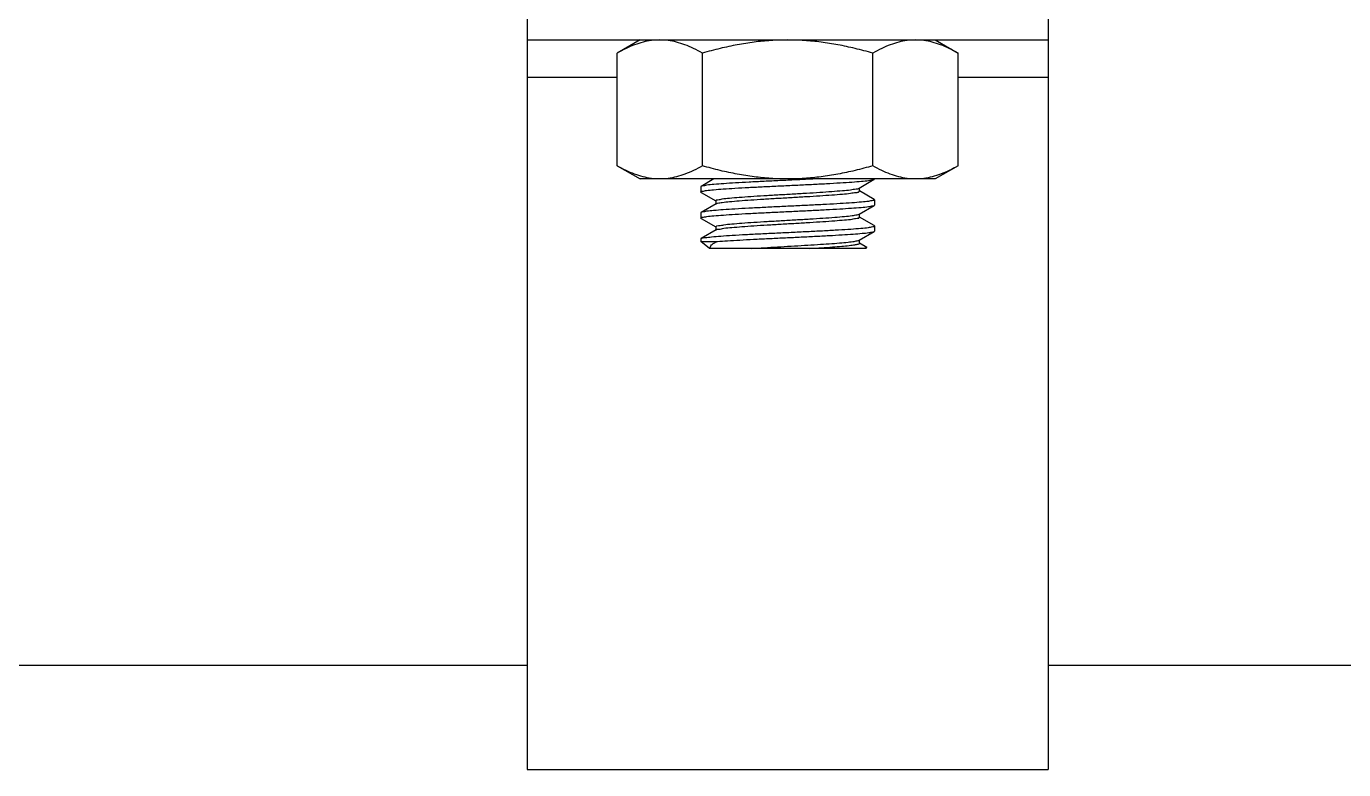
# Model space of a CAD drawing. Header units: millimetres. Extents: x 3804182 to 7463862, y 18008854 to 19247705.
# Drawn here: x 4759687.2 to 4760128.4, y 19095883.5 to 19096132.3 of the extents above; entities that cross this region are included whole.
import ezdxf

# ---------------------------------------------------------------- set-up
doc = ezdxf.new("R2010")
doc.units = ezdxf.units.MM
doc.header["$LTSCALE"] = 1000
doc.header["$MEASUREMENT"] = 0
doc.layers.add('02___PRT_ALL_AXES', color=7, linetype='Continuous')

# ---------------------------------------------------------------- blocks, each defined once
blk = doc.blocks.new('抗震大样2')
at = {"color": 3, "linetype": 'Continuous'}
for p, q in [((3892.16480308678, -4258.988890209002), (3892.16480308678, -4607.930541505571)), ((4141.412819085177, -4258.988890209002), (4141.412819085177, -4607.930541505571)), ((3892.16480308678, -4276.731969313463), (3935.243545920588, -4276.731969313463)), ((4098.334076251835, -4276.731969313463), (4141.412819085177, -4276.731969313463)), ((3975.388802823611, -4329.030139125884), (3975.247475083917, -4329.193795740372)), ((3981.556239974219, -4325.455027816584), (3975.388802823611, -4329.030139125884)), ((4050.964443537407, -4329.806943328353), (4058.188819224946, -4325.618732168339)), ((4051.134976619855, -4331.270862536971), (4051.134976619855, -4329.708021321567)), ((4058.188819224946, -4325.618732168339), (4058.330147082917, -4325.455075500533)), ((3975.388802947011, -4331.849932568846), (3975.247475083917, -4331.686275900574)), ((3975.388802947011, -4331.849932568846), (3982.399758108426, -4335.914343737299)), ((3982.442645552568, -4335.840409504948), (3982.442645552568, -4337.403250064235)), ((4058.188819348812, -4335.261339526623), (4051.17786422465, -4331.196927520214)), ((4058.188819348812, -4335.261339526623), (4058.330147082917, -4335.424996141344)), ((3975.388802823611, -4341.492539926665), (3975.247475083917, -4341.656196541386)), ((3982.613178677857, -4337.304328637896), (3975.388802823611, -4341.492539926665)), ((4050.964443537407, -4342.269344129134), (4058.188819224946, -4338.081132968888)), ((4051.134976619855, -4343.733263337985), (4051.134976619855, -4342.170422122581)), ((4058.188819224946, -4338.081132968888), (4058.330147082917, -4337.917476301547)), ((3975.388802947011, -4344.31233336986), (3975.247475083917, -4344.148676701589)), ((3975.388802947011, -4344.31233336986), (3982.399758108426, -4348.376744538546)), ((3982.442645552568, -4348.302810294321), (3982.442645552568, -4349.865650864784)), ((4058.188819348812, -4347.723740327638), (4051.17786422465, -4343.659328320995)), ((4058.188819348812, -4347.723740327638), (4058.330147082917, -4347.887396942126)), ((3975.247475083917, -4354.118605316151), (3975.388802823611, -4353.954940717435)), ((3982.613178677857, -4349.766729438677), (3975.388802823611, -4353.954940717435)), ((3975.452438584529, -4354.004435347393), (3975.574714675546, -4353.869473659899)), ((4050.964443537407, -4354.731744929915), (4058.188819224946, -4350.543533769669)), ((4051.134976619855, -4356.195664138766), (4051.134976619855, -4354.632822912885)), ((4058.188819224946, -4350.543533769669), (4058.330147082917, -4350.379877102328)), ((3979.401879782788, -4358.688096615719), (3975.247475083917, -4355.364548753016)), ((3975.247475083917, -4355.364548753016), (3983.184718292207, -4355.364548753016)), ((4054.175637661945, -4358.688096615719), (3979.401907740626, -4358.688096615719)), ((4054.710713372566, -4358.260116706369), (4051.134976619855, -4356.195664138766)), ((4054.686233063694, -4358.156386668095), (4051.17786422465, -4356.121729121776)), ((4053.796767091844, -4358.473933498142), (4051.625399381854, -4358.688096615719)), ((4054.175742343068, -4358.688096615719), (4054.710713372566, -4358.260116706369)), ((4054.686233063694, -4358.156386668095), (4054.710713372566, -4358.260116706369)), ((3892.16480308678, -4607.936112611555), (4141.412819085177, -4607.936112611555))]:
    blk.add_line(p, q, dxfattribs=at)
for points, start_tangent, end_tangent in [([(3975.248886532616, -4331.65882829763), (3975.946513205301, -4331.321893042419), (3978.022881198674, -4330.95714075258), (3981.397632908076, -4330.593202090356), (3985.976558114868, -4330.228125774534), (3991.578530568164, -4329.864123438485), (3998.174387380946, -4329.492251625983), (4005.483246596996, -4329.117372598033), (4013.123045240063, -4328.745931075886), (4020.729354546405, -4328.382245275192), (4028.20300010452, -4328.018586824415), (4035.399585259613, -4327.649294645991), (4041.964592142962, -4327.279299629387), (4047.582423252519, -4326.914552122122), (4052.154139875434, -4326.550504122395), (4055.533508783206, -4326.187026238767), (4057.62793201115, -4325.820287773386), (4058.216899503954, -4325.658959049964)], (0.1046243933661474, 0.9945118080308376), (0.8199836467322417, 0.5723869487433256)), ([(4029.589596808422, -4325.456968662562), (4028.239145261701, -4325.524311533431), (4020.704422477633, -4325.890960887074), (4013.078787101433, -4326.255572479451), (4005.506771955639, -4326.623725220328), (3998.335778255947, -4326.991161193931), (3991.851938487031, -4327.355270053027), (3986.207245795988, -4327.719297612784), (3981.535762876272, -4328.088190859649), (3978.05415505264, -4328.460516927298), (3975.944632750936, -4328.829904686427), (3975.361050175969, -4328.990194090176)], (-0.9987460824072518, -0.05006258958710826), (-0.8212443081378046, -0.5705767138179222)), ([(3982.465935868211, -4335.829083340475), (3982.453492407687, -4335.790559897665), (3983.317549792118, -4335.391763066174), (3985.53016073443, -4334.992966245627), (3989.002179450821, -4334.594169424148), (3993.593718642369, -4334.195372592658), (3999.119785686955, -4333.79657577211), (4005.357735888567, -4333.39777894062), (4012.056242962368, -4332.998982119141), (4018.945424640551, -4332.600185299059), (4025.747716635931, -4332.201388467103), (4032.189055253286, -4331.802591635613), (4038.009919643402, -4331.403794814134), (4042.975787773263, -4331.004997993587), (4046.886585393455, -4330.606201162096), (4049.584746804554, -4330.207404340617), (4050.962337180506, -4329.806256104959)], (-0.4373321808221858, 0.8993000409303399), (0.3101745244787932, 0.950679632875531)), ([(3975.247475083917, -4331.686275900574), (3975.248886532616, -4331.65882829763)], (0, 1), (0.1046238633474835, 0.9945118637895916)), ([(4058.328734266572, -4335.452507053036), (4057.62793201115, -4335.790208424907), (4055.533508783206, -4336.156946879346), (4052.154139875434, -4336.520424762974), (4047.582423252519, -4336.884472762933), (4041.964592142962, -4337.249220270198), (4035.399585259613, -4337.61921528657), (4028.20300010452, -4337.988507453818), (4020.729354546405, -4338.352165916003), (4013.123045240063, -4338.715851716697), (4005.483246596996, -4339.087293249788), (3998.174387380946, -4339.46217227797), (3991.578530568164, -4339.834044079063), (3985.976558114868, -4340.198046426522), (3981.397632908076, -4340.563122730935), (3978.022881198674, -4340.927061393159), (3975.946513205301, -4341.29181368323), (3975.360953551717, -4341.452515751589)], (-0.1044858297991632, -0.9945263754024729), (-0.8208438530037198, -0.5711526669691808)), ([(3982.597719815094, -4337.275484534679), (3983.317549792118, -4337.053416510113), (3985.53016073443, -4336.654619688867), (3989.002179450821, -4336.255822857143), (3993.593718642369, -4335.857026036829), (3999.119785686955, -4335.458229215583), (4005.357735888567, -4335.059432383627), (4012.056242962368, -4334.660635552136), (4018.945424640551, -4334.261838731589), (4025.747716635931, -4333.863041910343), (4032.189055253286, -4333.46424507862), (4038.009919643402, -4333.065448258305), (4042.975787773263, -4332.666651426582), (4046.886585393455, -4332.267854605103), (4049.584746804554, -4331.869057784788), (4050.961563434452, -4331.470260953065), (4050.991575470194, -4331.270862536971)], (0.8813955056004739, 0.47237904558446), (0, 1)), ([(4058.330147082917, -4335.424996141344), (4058.328734266572, -4335.452507053036)], (0, -1), (-0.1044851287564382, -0.9945264490543982)), ([(3975.248887905385, -4344.121143436292), (3975.950883063488, -4343.783153448952), (3978.062702388968, -4343.414269293891), (3981.477746954653, -4343.04831940541), (3986.034823535942, -4342.686383533524), (3991.656062199734, -4342.32187077892), (3998.257492691744, -4341.950216395082), (4005.530208994634, -4341.577443552669), (4013.09030767763, -4341.209901142167), (4020.663746115286, -4340.847792623797), (4028.15797132859, -4340.48322328669), (4035.234698555898, -4340.120491616195), (4041.725018233992, -4339.756041665561), (4047.352227880619, -4339.393254273571), (4051.981475471053, -4339.028519404586), (4055.476225772873, -4338.656972402474), (4057.621264997404, -4338.284423135919), (4058.217400201596, -4338.121795460349)], (0.1044037474275711, 0.9945349956251315), (0.8181223875605358, 0.5750441365427951)), ([(3982.55907175038, -4348.267961775651), (3982.540226439945, -4348.153261496685), (3983.746849421412, -4347.754464664729), (3986.284729567356, -4347.355667833239), (3990.051615996286, -4346.956871011993), (3994.895741219167, -4346.558074191678), (4000.621935891453, -4346.159277359722), (4006.999492315575, -4345.760480538476), (4013.771459342912, -4345.361683718162), (4020.664995177649, -4344.962886886206), (4027.402359935455, -4344.564090065192), (4033.712105900981, -4344.165293233469), (4039.340014149901, -4343.766496413155), (4044.059336734004, -4343.367699581198), (4047.679932733066, -4342.968902759952), (4050.055928659625, -4342.570105928229), (4051.011398538016, -4342.332910304656)], (-0.2867487373082789, 0.9580058254792129), (0.8043496576025554, 0.5941562322442238)), ([(3975.247475083917, -4344.148676701589), (3975.248887905385, -4344.121143436292)], (0, 1), (0.1044040424897106, 0.9945349646502162)), ([(3975.574714675546, -4353.869473659899), (3977.279960887507, -4353.495584184537), (3980.384905401152, -4353.121699952753), (3984.779412250966, -4352.747826844454), (3990.30793177383, -4352.373950168025), (3996.774918718264, -4352.000054631848), (4003.951086890418, -4351.626154613448), (4011.58181012515, -4351.252268790966), (4019.396647005342, -4350.878400217975), (4027.119195619598, -4350.504527034704), (4034.475646373816, -4350.130661029834), (4041.205614820123, -4349.756791328313), (4047.070504592732, -4349.38292948273), (4051.86276636878, -4349.009062445723), (4055.412754641846, -4348.635168693028), (4057.594328349922, -4348.261270834599), (4058.328721553087, -4347.915534595493)], (0.722538111954272, 0.6913310905590432), (0.1031032034578419, 0.9946706638062324)), ([(3982.54909447534, -4349.748651550151), (3983.746849421412, -4349.416118108202), (3986.284729567356, -4349.017321276711), (3990.051615996286, -4348.618524456164), (3994.895741219167, -4348.219727624208), (4000.621935891453, -4347.820930803195), (4006.999492315575, -4347.422133982647), (4013.771459342912, -4347.023337150924), (4020.664995177649, -4346.624540329678), (4027.402359935455, -4346.225743509131), (4033.712105900981, -4345.82694667764), (4039.340014149901, -4345.428149845684), (4044.059336734004, -4345.029353024438), (4047.679932733066, -4344.630556204123), (4050.055928659625, -4344.2317593724), (4051.091595915146, -4343.832962551154), (4051.06867523212, -4343.766420722706)], (0.2715001058619706, 0.9624384097265335), (-0.4472860704697138, 0.8943909498445086)), ([(4058.328721553087, -4347.915534595493), (4058.330147082917, -4347.887396942126)], (0.10310274457896, 0.9946707113715001), (0, 1)), ([(3983.184718292207, -4355.364548753016), (3988.04088286031, -4355.011430200189), (3993.874304110184, -4354.654389021918), (4000.491932488978, -4354.29507901636), (4007.576159091666, -4353.939036868513), (4014.887871657033, -4353.586272163782), (4022.314118421171, -4353.230879185488), (4029.672066039871, -4352.870033562416), (4036.628691323567, -4352.507888784399), (4042.853865363635, -4352.150156405289), (4048.163337503094, -4351.797539951978), (4052.507038218435, -4351.442753769225), (4055.705485176295, -4351.088714905316), (4057.669150193688, -4350.734179336345), (4058.214015207253, -4350.581115924055)], (0.9967182952997612, 0.08094837746822606), (0.8306071410889513, 0.5568588485173233)), ([(3999.616443225183, -4358.688096615719), (4005.555989877786, -4358.310452432139), (4011.901510624215, -4357.932808280922), (4018.423667124007, -4357.555164097808), (4024.886737012304, -4357.177519914228), (4031.057133482769, -4356.799875731114), (4036.711847397499, -4356.422231590375), (4041.646507308353, -4356.044587407494), (4045.682765914593, -4355.666943213437), (4048.674745578319, -4355.289299029391), (4050.514310879633, -4354.911654889584), (4050.983329223935, -4354.763837933075)], (0.9977841594637463, 0.0665339847237901), (0.8618468962146398, 0.5071685395262524)), ([(3979.892032360658, -4358.688096615719), (3979.847907821182, -4357.850203293609), (3980.379286103882, -4357.014721161453), (3981.490373943467, -4356.187787947245), (3983.184718292207, -4355.364548753016)], (-0.3608349247681463, 0.932629699863545), (0.9239665922028572, 0.3824731840182254)), ([(4027.403145024553, -4358.688096615719), (4033.065005709883, -4358.332034854684), (4038.203756042756, -4357.975973061286), (4042.654238681309, -4357.619911257876), (4046.273416914046, -4357.263849496376), (4048.944971802179, -4356.907787703443), (4050.583040688653, -4356.551725899801), (4051.134976619855, -4356.195664138766)], (0.998161547611599, 0.06060961037342064), (0, 1)), ([(4054.710713372566, -4358.260116706369), (4053.796767091844, -4358.473933498142)], (-0.7808665943948991, -0.6246978163545254), (-0.9987111963999401, -0.05075378001095338))]:
    blk.add_spline(points, degree=3, dxfattribs=dict(at, start_tangent=start_tangent, end_tangent=end_tangent))
at = {"layer": '02___PRT_ALL_AXES', "color": 3, "linetype": 'Continuous'}
for p, q in [((3892.16480308678, -4209.139287015656), (3892.16480308678, -4258.988890209002)), ((4141.412819085177, -4209.139287015656), (4141.412819085177, -4258.988890209002)), ((3892.16480308678, -4258.988890209002), (4141.412819085177, -4258.988890209002)), ((3946.168539886363, -4258.988890209002), (3935.243545920588, -4265.296438437887)), ((4087.40908228606, -4258.988890209002), (4098.334076251835, -4265.296438437887)), ((3935.243545920588, -4319.147479587933), (3935.243545920588, -4265.296438437887)), ((3976.016178483609, -4319.147479587933), (3976.016178483609, -4265.296438437887)), ((4057.561443688814, -4319.147479587933), (4057.561443688814, -4265.296438437887)), ((4098.334076251835, -4319.147479587933), (4098.334076251835, -4265.296438437887)), ((3935.243545920588, -4319.147479587933), (3946.168539886363, -4325.455027816584)), ((4098.334076251835, -4319.147479587933), (4087.40908228606, -4325.455027816584)), ((4087.40908228606, -4325.455027816584), (3946.168539886363, -4325.455027816584)), ((3975.247475083917, -4329.193795740372), (3975.247475083917, -4331.686275900574)), ((4058.330147082917, -4335.424996141344), (4058.330147082917, -4337.917476301547)), ((3975.247475083917, -4341.656196541386), (3975.247475083917, -4344.148676701589)), ((4058.330147082917, -4347.887396942126), (4058.330147082917, -4350.379877102328)), ((3975.247475083917, -4354.118597342167), (3975.247475083917, -4355.364548753016))]:
    blk.add_line(p, q, dxfattribs=at)
at = {"layer": '02___PRT_ALL_AXES', "color": 1, "linetype": 'Continuous'}
for p, q in [((3892.16480308678, -4558.086509407964), (568.8579230867326, -4558.086509407964)), ((8877.125123086851, -4558.086509407964), (4141.412819085177, -4558.086509407964))]:
    blk.add_line(p, q, dxfattribs=at)
at = {"layer": '02___PRT_ALL_AXES', "color": 3, "linetype": 'Continuous'}
for points, start_tangent, end_tangent in [([(3955.62986259535, -4258.988890209002), (3951.62831397634, -4259.249870913802), (3947.623556333128, -4260.023858365137), (3943.595463968813, -4261.291887506377), (3939.495172341354, -4263.043836854631), (3935.243545920588, -4265.296438437887)], (-1, 0), (-0.8660254037686483, -0.5000000000273499)), ([(3976.016178483609, -4265.296438437887), (3971.764721882995, -4263.043918315321), (3967.66342329327, -4261.291575689102), (3963.635137011297, -4260.02359512262), (3959.630749167409, -4259.249784928281), (3955.62986259535, -4258.988890209002)], (-0.8660254038630363, 0.499999999863865), (-0.9999999999995202, 9.797179822692293e-07)), ([(4016.788811624981, -4258.988890209002), (4008.785714639351, -4259.249870913802), (4000.776199350134, -4260.023858365137), (3992.720014655963, -4261.291887506377), (3984.519431366585, -4263.043836854631), (3976.016178483609, -4265.296438437887)], (-1, 0), (-0.9607689228064917, -0.2773500981958608)), ([(4057.561443688814, -4265.296438437887), (4049.058534393553, -4263.043919272022), (4040.855940997601, -4261.291577107739), (4032.799372087233, -4260.023596573621), (4024.790600265842, -4259.249785917113), (4016.788811624981, -4258.988890209002)], (-0.9607689227898635, 0.2773500982534631), (-0.9999999999996761, 8.048985224837519e-07)), ([(4077.947760323528, -4258.988890209002), (4073.946211747359, -4259.249870913802), (4069.941454101354, -4260.023858365137), (4065.913361734711, -4261.291887506377), (4061.813070110045, -4263.043836854631), (4057.561443688814, -4265.296438437887)], (-1, 0), (-0.8660254032874507, -0.5000000008608084)), ([(4098.334076251835, -4265.296438437887), (4094.082621641923, -4263.043919272022), (4089.981324925087, -4261.291577139404), (4085.953040510416, -4260.023596573621), (4081.948654622771, -4259.249785917113), (4077.947760323528, -4258.988890209002)], (-0.8660254043442338, 0.4999999990304065), (-0.9999999999987054, 1.609124227111827e-06)), ([(3955.629862222355, -4325.455027816584), (3951.628335620277, -4325.194049927406), (3947.623604938388, -4324.42007207335), (3943.59554575989, -4323.152061007451), (3939.495261572301, -4321.400124007603), (3935.243545920588, -4319.147479587933)], (-1, 0), (-0.8660254037340999, 0.5000000000871896)), ([(3976.016178483609, -4319.147479587933), (3971.764622679446, -4321.400047318544), (3967.663329619449, -4323.15237726341), (3963.635084338952, -4324.420336358249), (3959.630731760524, -4325.194135342957), (3955.629862222355, -4325.455027816584)], (-0.8660254040265213, -0.4999999995807009), (-0.9999999999987054, -1.609124199236796e-06)), ([(4016.788811624981, -4325.455027859658), (4008.785757924896, -4325.194049927406), (4000.776296557859, -4324.42007207335), (3992.72017820552, -4323.152061007451), (3984.519609827548, -4321.400124007603), (3976.016178483609, -4319.147479587933)], (-1, 0), (-0.9607689228836928, 0.2773500979284283)), ([(4057.561443688814, -4319.147479587933), (4049.05833212845, -4321.400047275471), (4040.855746129062, -4323.152377231512), (4032.799255691469, -4324.420336314943), (4024.79055062402, -4325.194135342957), (4016.788811624981, -4325.455027859658)], (-0.9607689227898635, -0.2773500982534631), (-0.9999999999996769, -8.038949083659426e-07)), ([(4077.947760280687, -4325.455027859658), (4073.946233391296, -4325.194049927406), (4069.941502706613, -4324.42007207335), (4065.91344353091, -4323.152061007451), (4061.813159342855, -4321.400124007603), (4057.561443688814, -4319.147479587933)], (-1, 0), (-0.8660254032874507, 0.5000000008608084)), ([(4098.334076251835, -4319.147479587933), (4094.082520490978, -4321.400047275471), (4089.981227511074, -4323.152377231512), (4085.95298227109, -4324.420336314943), (4081.948629738297, -4325.194135342957), (4077.947760280687, -4325.455027859658)], (-0.8660254036397117, -0.5000000002506745), (-0.9999999999987054, -1.609124220917375e-06))]:
    blk.add_spline(points, degree=3, dxfattribs=dict(at, start_tangent=start_tangent, end_tangent=end_tangent))

msp = doc.modelspace()

# ---------------------------------------------------------------- block references
at = {"xscale": 0.7, "yscale": 0.7, "zscale": 0.7}
msp.add_blockref('抗震大样2', (4757130.446715527, 19099109.0745273), dxfattribs=at)

doc.saveas('drawing.dxf')
